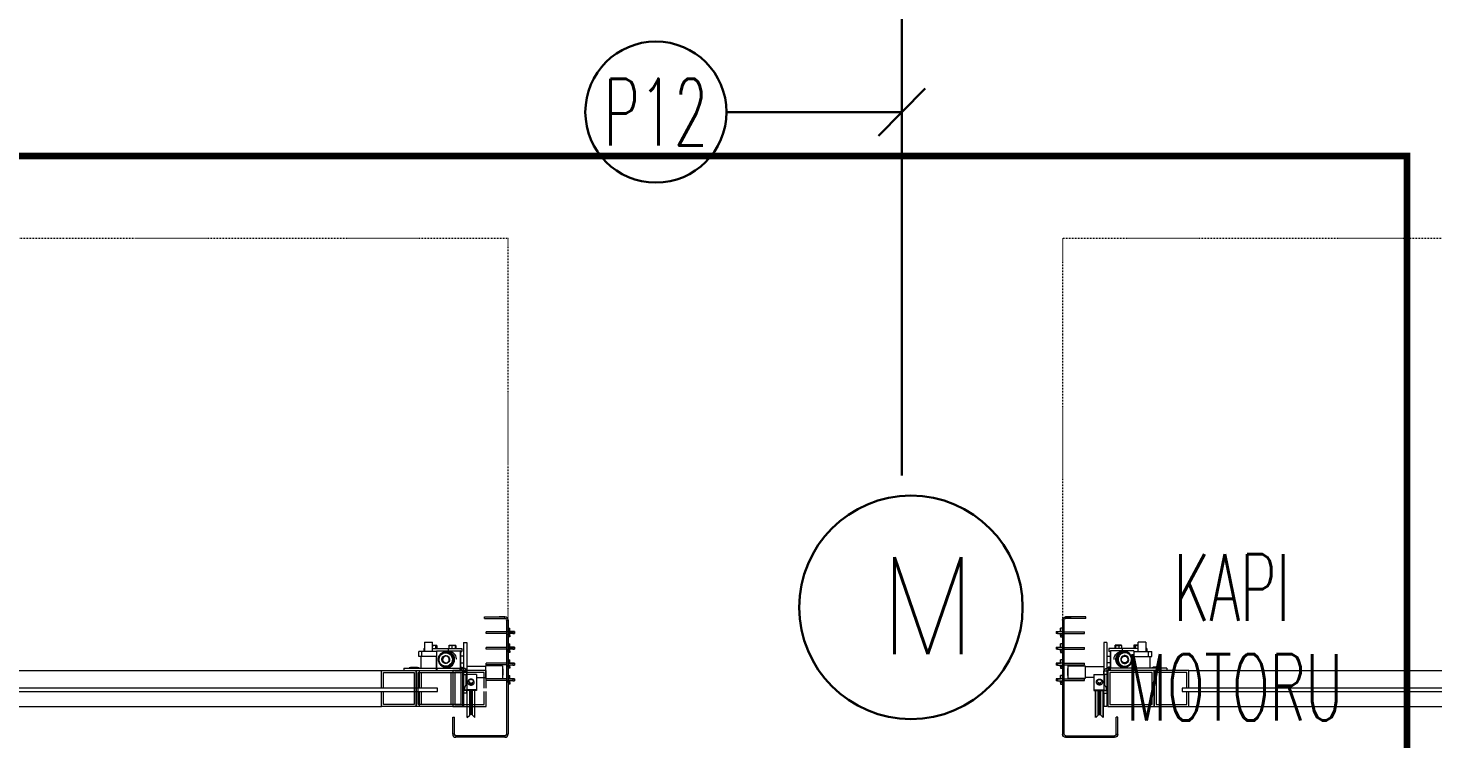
# Model space of a CAD drawing. Extents: x -1439 to 34962, y -872 to 8330.
# Drawn here: x 876.6 to 1087.8, y 334.7 to 441.6 of the extents above; entities that cross this region are included whole.
import ezdxf
from ezdxf.enums import TextEntityAlignment as Align

# ---------------------------------------------------------------- set-up
doc = ezdxf.new("R2010")
doc.units = 0
doc.linetypes.add('DOT2', pattern=[0.125, 0, -0.125])
doc.linetypes.add('HIDDEN2', pattern=[4.7625, 3.175, -1.5875])
doc.layers.get('0').update_dxf_attribs({"color": 9, "lineweight": 9})
for name, color, linetype, lineweight in [('06D', 9, 'Continuous', 9), ('10', 9, 'Continuous', 9), ('15', 9, 'Continuous', 9), ('20', 9, 'DOT2', 9), ('21', 9, 'Continuous', 9), ('E-KABLO', 7, 'Continuous', 30), ('E-LINYE', 7, 'Continuous', 30), ('E-MOTOR', 7, 'Continuous', 30), ('E-YAZI', 7, 'Continuous', 30)]:
    doc.layers.add(name, color=color, linetype=linetype, lineweight=lineweight)
doc.styles.add('E-YAZI', font='txttw.shx')
doc.styles.add('ILGAZ', font='txttw.shx')

# ---------------------------------------------------------------- blocks, each defined once
blk = doc.blocks.new('p-seksiyonel kapı profil')
for p, q in [((-13.26, 6.34), (-13.5, 6.34)), ((-13.5, 3.27), (-13.5, 6.34)), ((-13.5, 6.34), (-13.5, 5.67)), ((-13.5, 6.34), (-13.5, 6.34)), ((-13.26, 3.27), (-13.26, 6.34)), ((-13.02, 6.82), (-13.03, 6.82)), ((-13.02, 6.58), (-13.02, 6.82)), ((-13.02, 6.82), (4.13, 6.82)), ((-13.02, 6.58), (4.13, 6.58)), ((-11.79, 6.84), (-11.79, 7.08)), ((-11.25, 7.08), (-11.79, 7.08)), ((-11.79, 6.84), (-11.28, 6.84)), ((-11.28, 7.76), (-11.28, 7.08)), ((-11.28, 7.76), (-11.25, 7.76)), ((-11.25, 7.76), (-10.99, 7.76)), ((-11.25, 7.53), (-11.25, 7.76)), ((-11.25, 7.53), (-10.99, 7.53)), ((-11.25, 6.82), (-11.25, 7.53)), ((-11.25, 6.58), (-11.25, 3.51)), ((-11.01, 6.58), (-11.01, 3.51)), ((-10.99, 7.53), (-10.99, 7.76)), ((-10.99, 7.53), (-10.99, 6.84)), ((-10.71, 7.08), (-10.99, 7.08)), ((-10.71, 6.84), (-10.99, 6.84)), ((-10.71, 6.84), (-10.71, 7.08)), ((-10.71, 7.08), (-10.48, 7.08)), ((-10.71, 6.84), (-10.48, 6.84)), ((-10.48, 7.08), (-10.48, 6.84)), ((-9.42, 6.84), (-9.42, 7.08)), ((-8.89, 7.08), (-9.42, 7.08)), ((-9.42, 6.84), (-8.92, 6.84)), ((-8.92, 7.76), (-8.92, 7.08)), ((-8.92, 7.76), (-8.89, 7.76)), ((-8.89, 7.76), (-8.62, 7.76)), ((-8.89, 7.53), (-8.89, 7.76)), ((-8.89, 7.53), (-8.62, 7.53)), ((-8.89, 6.82), (-8.89, 7.53)), ((-8.89, 6.58), (-8.89, 3.51)), ((-8.65, 6.58), (-8.65, 3.51)), ((-8.62, 7.53), (-8.62, 7.76)), ((-8.62, 7.53), (-8.62, 6.84)), ((-8.35, 7.08), (-8.62, 7.08)), ((-8.35, 6.84), (-8.62, 6.84)), ((-8.35, 6.84), (-8.35, 7.08)), ((-8.35, 7.08), (-8.12, 7.08)), ((-8.35, 6.84), (-8.12, 6.84)), ((-8.12, 7.08), (-8.12, 6.84)), ((-7.06, 6.84), (-7.06, 7.08)), ((-6.53, 7.08), (-7.06, 7.08)), ((-7.06, 6.84), (-6.56, 6.84)), ((-6.56, 7.76), (-6.56, 7.08)), ((-6.56, 7.76), (-6.53, 7.76)), ((-6.53, 7.76), (-6.26, 7.76)), ((-6.53, 7.53), (-6.53, 7.76)), ((-6.53, 7.53), (-6.26, 7.53)), ((-6.53, 6.82), (-6.53, 7.53)), ((-6.53, 6.58), (-6.53, 3.51)), ((-6.29, 6.58), (-6.29, 3.51)), ((-6.26, 7.53), (-6.26, 7.76)), ((-6.26, 7.53), (-6.26, 6.84)), ((-5.99, 7.08), (-6.26, 7.08)), ((-5.99, 6.84), (-6.26, 6.84)), ((-5.99, 6.84), (-5.99, 7.08)), ((-5.99, 7.08), (-5.76, 7.08)), ((-5.99, 6.84), (-5.76, 6.84)), ((-5.76, 7.08), (-5.76, 6.84)), ((-4.7, 6.84), (-4.7, 7.08)), ((-4.16, 7.08), (-4.7, 7.08)), ((-4.7, 6.84), (-4.19, 6.84)), ((-4.19, 7.76), (-4.19, 7.08)), ((-4.19, 7.76), (-4.16, 7.76)), ((-4.16, 7.76), (-3.9, 7.76)), ((-4.16, 7.53), (-4.16, 7.76)), ((-4.16, 7.53), (-3.9, 7.53)), ((-4.16, 6.82), (-4.16, 7.53)), ((-4.16, 6.58), (-4.16, 3.51)), ((-3.93, 6.58), (-3.93, 3.51)), ((-3.9, 7.53), (-3.9, 7.76)), ((-3.9, 7.53), (-3.9, 6.84)), ((-3.63, 7.08), (-3.9, 7.08)), ((-3.63, 6.84), (-3.9, 6.84)), ((-3.63, 6.84), (-3.63, 7.08)), ((-3.63, 7.08), (-3.39, 7.08)), ((-3.63, 6.84), (-3.39, 6.84)), ((-3.39, 7.08), (-3.39, 6.84)), ((4.13, 6.58), (4.13, 6.82)), ((4.37, 6.34), (4.6, 6.34)), ((4.37, 6.34), (4.37, -1.04)), ((4.6, 6.34), (4.6, -1.04)), ((-13.5, 5.67), (-13.5, 5.49)), ((-13.5, 5.67), (-13.5, 5.67)), ((-13.5, 5.49), (-13.5, 5.49)), ((-6.14, 5.99), (-6.14, 3.39)), ((-6.14, 5.99), (-4.25, 5.99)), ((-5.67, 6.04), (-5.72, 5.99)), ((-5.67, 6.04), (-5.53, 6.04)), ((-5.53, 6.04), (-4.73, 6.04)), ((-4.68, 5.99), (-4.73, 6.04)), ((-4.25, 3.39), (-4.25, 5.99)), ((-13.26, 3.27), (-13.5, 3.27)), ((-11.01, 3.51), (-11.25, 3.51)), ((-8.65, 3.51), (-8.89, 3.51)), ((-6.29, 3.51), (-6.53, 3.51)), ((-6.14, 3.39), (-4.25, 3.39)), ((-6.03, 3.39), (-6.03, 0.6)), ((-4.37, 2.07), (-4.37, 3.39)), ((-3.93, 3.51), (-4.16, 3.51)), ((-9.63, 0.12), (-9.63, 0.59)), ((-9.63, 0.59), (-5.32, 0.59)), ((-9.63, 0.12), (-5.85, 0.12)), ((-6.03, 0.6), (-5.77, 0.6)), ((-5.85, -0.36), (-5.85, 0.12)), ((-5.82, 0.15), (-5.82, -0.36)), ((-5.79, 0.6), (-5.79, 0.59)), ((-5.79, 0.12), (-5.79, 0.15)), ((-5.79, 0.12), (-5.32, 0.12)), ((-5.79, -0.13), (-5.79, 0.12)), ((-5.77, 0.6), (-4.85, 0.6)), ((-5.06, 0), (-5.41, 0)), ((-5.32, 0.12), (-5.32, 0.59)), ((-4.85, 0.59), (-5.32, 0.59)), ((-5.32, 0.12), (-5.32, 0)), ((-5.32, 0.12), (-0.24, 0.12)), ((-4.89, 0), (-5.06, 0)), ((-4.83, 0), (-4.89, 0)), ((-4.85, 2.07), (-4.85, 0.59)), ((-4.85, 2.07), (-2.52, 2.07)), ((-4.85, 0.59), (-3.19, 0.59)), ((-4.85, 0.59), (-4.85, 0.47)), ((-4.85, 0.47), (-3.19, 0.47)), ((-4.84, 0.4), (-4.85, 0.47)), ((-4.84, 0.34), (-4.84, 0.4)), ((-4.83, 0.28), (-4.84, 0.34)), ((-4.83, 0.22), (-4.83, 0.28)), ((-4.82, 0.18), (-4.83, 0.22)), ((-4.81, 0), (-4.83, 0)), ((-4.81, 0.15), (-4.82, 0.18)), ((-4.8, 0.12), (-4.81, 0.15)), ((-4.55, 0), (-4.81, 0)), ((-4.78, 0.12), (-4.8, 0.12)), ((-4.53, 0), (-4.55, 0)), ((-4.47, 0), (-4.53, 0)), ((-3.36, 0), (-4.47, 0)), ((-4.13, 1.38), (-4.15, 1.24)), ((-4.15, 1.24), (-4.13, 1.1)), ((-4.07, 1.51), (-4.13, 1.38)), ((-4.13, 1.1), (-4.07, 0.97)), ((-3.97, 1.61), (-4.07, 1.51)), ((-4.04, 1.38), (-4.07, 1.24)), ((-4.07, 1.24), (-4.04, 1.1)), ((-4.07, 0.97), (-3.97, 0.87)), ((-3.98, 1.51), (-4.04, 1.38)), ((-4.04, 1.1), (-3.98, 0.97)), ((-3.89, 1.61), (-3.98, 1.51)), ((-3.98, 0.97), (-3.89, 0.87)), ((-3.85, 1.68), (-3.97, 1.61)), ((-3.97, 0.87), (-3.85, 0.8)), ((-3.77, 1.68), (-3.89, 1.61)), ((-3.89, 0.87), (-3.77, 0.8)), ((-3.72, 1.71), (-3.85, 1.68)), ((-3.85, 0.8), (-3.72, 0.77)), ((-3.84, 1.65), (-3.63, 1.44)), ((-3.63, 1.04), (-3.83, 0.83)), ((-3.64, 1.71), (-3.77, 1.68)), ((-3.77, 0.8), (-3.64, 0.77)), ((-3.58, 1.7), (-3.72, 1.71)), ((-3.72, 0.77), (-3.58, 0.78)), ((-3.26, 1.44), (-3.63, 1.44)), ((-3.26, 1.04), (-3.63, 1.04)), ((-3.45, 1.65), (-3.58, 1.7)), ((-3.58, 0.78), (-3.45, 0.83)), ((-3.22, 1.24), (-3.55, 1.24)), ((-3.34, 1.56), (-3.45, 1.65)), ((-3.45, 0.83), (-3.34, 0.92)), ((-3.23, 0), (-3.36, 0)), ((-3.26, 1.45), (-3.34, 1.56)), ((-3.34, 0.92), (-3.26, 1.04)), ((-3.22, 1.31), (-3.26, 1.45)), ((-3.26, 1.04), (-3.22, 1.17)), ((-3.13, 0), (-3.23, 0)), ((-3.22, 1.17), (-3.22, 1.31)), ((-3.19, 0.59), (-2.52, 0.59)), ((-3.19, 0.59), (-3.19, 0.47)), ((-3.19, 0.47), (-3.16, 0.41)), ((-3.16, 0.41), (-3.07, 0.35)), ((-2.71, 0), (-3.13, 0)), ((-3.07, 0.35), (-2.93, 0.3)), ((-2.93, 0.3), (-2.74, 0.25)), ((-2.74, 0.25), (-2.5, 0.21)), ((-2.29, 0), (-2.71, 0)), ((-2.52, 2.07), (-2.52, 0.59)), ((-2.52, 2.07), (-2.44, 2.07)), ((-2.52, 0.59), (-2.5, 0.59)), ((-2.44, 0.59), (-2.5, 0.59)), ((-2.5, 0.59), (-2.5, 0.21)), ((-2.5, 0.21), (-2.49, 0.17)), ((-2.49, 0.17), (-2.48, 0.14)), ((-2.48, 0.14), (-2.46, 0.12)), ((-2.46, 0.12), (-2.45, 0.12)), ((-2.44, 2.07), (-2.44, 0.59)), ((1.61, 1.83), (-2.44, 1.83)), ((1.62, 1.8), (-2.44, 1.8)), ((1.27, 1.44), (-2.44, 1.44)), ((1.18, 1.24), (-2.44, 1.24)), ((1.26, 1.04), (-2.44, 1.04)), ((1.62, 0.68), (-2.44, 0.68)), ((1.61, 0.65), (-2.44, 0.65)), ((-2.44, 0.59), (-2.44, 0.12)), ((-2.01, 0.59), (-2.44, 0.59)), ((-2.19, 0), (-2.29, 0)), ((-2.06, 0), (-2.19, 0)), ((-1.64, 0), (-2.06, 0)), ((-2.01, 0.59), (-2.01, 0.12)), ((-2.01, 0.59), (0, 0.59)), ((-1.69, 0.65), (-1.74, 0.59)), ((-1.53, 0), (-1.64, 0)), ((-0.95, 0), (-1.53, 0)), ((-0.89, 0), (-0.95, 0)), ((-0.87, 0), (-0.89, 0)), ((-0.6, 0), (-0.87, 0)), ((-0.62, 0.59), (-0.68, 0.65)), ((-0.58, 0), (-0.6, 0)), ((-0.52, 0), (-0.58, 0)), ((-0.36, 0), (-0.52, 0)), ((0, 0), (-0.36, 0)), ((-0.24, 0.12), (-0.24, 0)), ((-0.24, 0.12), (0, 0.12)), ((0, 0.12), (0, 0.59)), ((0, 0), (0, 0)), ((1.62, 0.68), (1.26, 1.04)), ((1.27, 1.44), (1.62, 1.8)), ((-9.19, -1.11), (-9.22, -1.11)), ((-9.22, -1.18), (-9.22, -1.11)), ((-9.22, -1.18), (-9.19, -1.12)), ((-9.22, -1.2), (-9.22, -1.18)), ((-9.19, -1.41), (-9.22, -1.2)), ((-9.22, -1.65), (-9.22, -1.2)), ((-9.22, -1.65), (-9.19, -1.42)), ((-9.22, -1.68), (-9.22, -1.65)), ((-9.19, -1.88), (-9.22, -1.68)), ((-9.22, -2.05), (-9.22, -1.68)), ((-9.22, -2.05), (-9.19, -1.88)), ((-9.2, -2.05), (-9.22, -2.06)), ((-9.22, -2.06), (-9.22, -2.05)), ((-9.19, -1.07), (-9.19, -1.12)), ((-9.19, -1.07), (-8.74, -1.07)), ((-9.19, -1.12), (-9.19, -1.11)), ((-9.19, -1.12), (-9.19, -1.16)), ((-9.19, -1.16), (-9.19, -1.42)), ((-9.19, -1.16), (-8.74, -1.16)), ((-9.19, -1.42), (-9.19, -1.41)), ((-9.19, -1.42), (-9.19, -1.67)), ((-9.19, -1.67), (-8.74, -1.67)), ((-9.19, -1.67), (-9.19, -1.88)), ((-9.19, -2.09), (-9.19, -1.88)), ((-9.19, -1.88), (-9.19, -1.88)), ((-9.19, -2.09), (-8.74, -2.09)), ((-8.74, -0.14), (-8.27, -0.14)), ((-8.74, -2.18), (-8.74, -0.14)), ((-8.39, -0.36), (-5.79, -0.36)), ((-8.39, -0.36), (-8.39, -0.4)), ((-8.39, -3.93), (-8.39, -0.4)), ((-8.39, -0.4), (-5.79, -0.4)), ((-8.28, -1.86), (-8.31, -2.07)), ((-8.31, -2.07), (-8.31, -2.16)), ((-8.21, -1.66), (-8.28, -1.86)), ((-8.21, -1.94), (-8.28, -2.14)), ((-8.27, -0.36), (-8.27, -0.14)), ((-8.1, -1.47), (-8.21, -1.66)), ((-8.1, -1.75), (-8.21, -1.94)), ((-8.19, -2.24), (-8.13, -2.03)), ((-8.19, -2.27), (-8.13, -2.06)), ((-8.13, -2.03), (-8.02, -1.83)), ((-8.13, -2.06), (-8.02, -1.86)), ((-8.02, -2.1), (-8.13, -2.35)), ((-7.96, -1.31), (-8.1, -1.47)), ((-7.96, -1.59), (-8.1, -1.75)), ((-8.02, -1.83), (-7.88, -1.66)), ((-8.02, -1.86), (-7.88, -1.69)), ((-8, -2.07), (-8.02, -2.1)), ((-7.88, -1.8), (-8, -2.07)), ((-8, -2.15), (-7.94, -2.03)), ((-8, -2.15), (-7.99, -2.11)), ((-7.99, -2.11), (-7.87, -1.87)), ((-7.8, -1.17), (-7.96, -1.31)), ((-7.8, -1.45), (-7.96, -1.59)), ((-7.94, -2.03), (-7.86, -1.93)), ((-7.76, -1.55), (-7.88, -1.8)), ((-7.88, -1.66), (-7.78, -1.57)), ((-7.88, -1.69), (-7.81, -1.63)), ((-7.87, -1.87), (-7.76, -1.62)), ((-7.86, -1.93), (-7.77, -1.83)), ((-7.62, -1.06), (-7.8, -1.17)), ((-7.62, -1.34), (-7.8, -1.45)), ((-7.77, -1.83), (-7.67, -1.75)), ((-7.49, -1.52), (-7.76, -1.55)), ((-7.76, -1.62), (-7.76, -1.55)), ((-7.76, -1.62), (-7.48, -1.6)), ((-7.74, -1.54), (-7.71, -1.52)), ((-7.71, -1.52), (-7.52, -1.42)), ((-7.67, -1.53), (-7.52, -1.45)), ((-7.67, -1.75), (-7.56, -1.68)), ((-7.42, -0.99), (-7.62, -1.06)), ((-7.42, -1.27), (-7.62, -1.34)), ((-7.59, -0.1), (-7.59, -0.36)), ((-7.56, -1.68), (-7.44, -1.63)), ((-7.52, -1.42), (-7.31, -1.36)), ((-7.52, -1.45), (-7.31, -1.39)), ((-7.22, -1.49), (-7.49, -1.52)), ((-7.49, -2.14), (-7.36, -2.04)), ((-7.48, -1.6), (-7.18, -1.57)), ((-7.34, -2.1), (-7.46, -2.19)), ((-7.44, -1.63), (-7.31, -1.59)), ((-7.21, -0.95), (-7.42, -0.99)), ((-7.21, -1.23), (-7.42, -1.27)), ((-7.36, -2.04), (-7.21, -1.99)), ((-7.2, -2.05), (-7.34, -2.1)), ((-7.31, -1.36), (-7.09, -1.33)), ((-7.31, -1.39), (-7.09, -1.37)), ((-7.31, -1.59), (-7.18, -1.57)), ((-7.18, -1.49), (-7.22, -1.49)), ((-7.13, -0.95), (-7.21, -0.95)), ((-6.99, -1.23), (-7.21, -1.23)), ((-7.21, -1.99), (-7.05, -1.98)), ((-7.05, -2.03), (-7.2, -2.05)), ((-6.89, -1.46), (-7.18, -1.49)), ((-7.18, -1.57), (-7.14, -1.57)), ((-7.18, -1.57), (-7.05, -1.57)), ((-7.14, -1.57), (-6.87, -1.54)), ((-7.09, -0.96), (-7.09, -0.94)), ((-7.09, -1.33), (-6.87, -1.36)), ((-7.09, -1.37), (-6.87, -1.39)), ((-7.05, -1.57), (-6.92, -1.58)), ((-7.05, -1.98), (-6.89, -2.01)), ((-6.91, -2.07), (-7.05, -2.03)), ((-6.78, -1.26), (-6.99, -1.23)), ((-6.92, -1.58), (-6.79, -1.61)), ((-6.78, -2.14), (-6.91, -2.07)), ((-6.61, -1.44), (-6.89, -1.46)), ((-6.89, -2.01), (-6.75, -2.08)), ((-6.87, -1.36), (-6.66, -1.42)), ((-6.87, -1.39), (-6.71, -1.43)), ((-6.87, -1.54), (-6.61, -1.51)), ((-6.79, -1.61), (-6.67, -1.66)), ((-6.58, -1.33), (-6.78, -1.26)), ((-6.75, -2.08), (-6.63, -2.19)), ((-6.67, -1.66), (-6.56, -1.72)), ((-6.66, -1.42), (-6.64, -1.43)), ((-6.61, -1.51), (-6.61, -1.44)), ((-6.52, -1.56), (-6.61, -1.44)), ((-6.61, -1.51), (-6.52, -1.63)), ((-6.59, -0.36), (-6.59, -0.1)), ((-6.39, -1.44), (-6.58, -1.33)), ((-6.58, -1.45), (-6.47, -1.52)), ((-6.56, -1.72), (-6.45, -1.8)), ((-6.55, -1.5), (-6.47, -1.55)), ((-6.27, -1.9), (-6.52, -1.56)), ((-6.52, -1.63), (-6.27, -1.99)), ((-6.47, -1.52), (-6.3, -1.66)), ((-6.47, -1.55), (-6.3, -1.69)), ((-6.45, -1.8), (-6.35, -1.89)), ((-6.23, -1.57), (-6.39, -1.44)), ((-6.35, -1.89), (-6.27, -1.99)), ((-6.3, -1.66), (-6.16, -1.83)), ((-6.3, -1.69), (-6.16, -1.86)), ((-6.18, -2.03), (-6.27, -1.9)), ((-6.27, -1.99), (-6.18, -2.11)), ((-6.27, -1.99), (-6.2, -2.1)), ((-6.09, -1.74), (-6.23, -1.57)), ((-6.2, -2.1), (-6.15, -2.22)), ((-5.94, -2.38), (-6.18, -2.03)), ((-6.16, -1.83), (-6.05, -2.02)), ((-6.16, -1.86), (-6.05, -2.05)), ((-5.98, -1.92), (-6.09, -1.74)), ((-6.05, -2.02), (-5.99, -2.23)), ((-6.05, -2.05), (-5.99, -2.26)), ((-5.91, -2.12), (-5.98, -1.92)), ((-5.92, -0.36), (-5.92, -0.09)), ((-5.85, -0.07), (-5.9, -0.07)), ((-5.9, -0.07), (-5.9, -0.36)), ((-5.79, -0.29), (-5.79, -0.13)), ((-5.79, -0.13), (-5.41, -0.13)), ((-5.79, -0.13), (-5.79, -0.16)), ((-5.79, -0.31), (-5.41, -0.31)), ((-5.79, -0.32), (-5.79, -0.36)), ((-5.79, -0.36), (-5.79, -0.4)), ((-5.79, -0.36), (-5.41, -0.36)), ((-5.79, -3.93), (-5.79, -0.4)), ((-5.7, -0.4), (-5.79, -0.4)), ((-5.61, -0.39), (-5.7, -0.4)), ((-5.53, -0.39), (-5.61, -0.39)), ((-5.46, -0.38), (-5.53, -0.39)), ((-5.41, -0.38), (-5.46, -0.38)), ((1.59, -1.51), (1.59, -1.27)), ((4.13, -1.27), (1.59, -1.27)), ((4.13, -1.51), (1.59, -1.51)), ((4.13, -1.27), (4.13, -1.51)), ((4.37, -1.04), (4.6, -1.04)), ((-9.19, -4), (-9.22, -3.94)), ((-9.22, -4.12), (-9.22, -3.94)), ((-9.22, -4.12), (-9.19, -4)), ((-9.22, -4.14), (-9.22, -4.12)), ((-9.19, -4.37), (-9.22, -4.14)), ((-9.22, -4.56), (-9.22, -4.14)), ((-9.19, -3.9), (-9.19, -4)), ((-9.19, -3.9), (-8.74, -3.9)), ((-9.19, -4), (-9.19, -4.1)), ((-9.19, -4), (-9.19, -4)), ((-9.19, -4.1), (-9.19, -4.37)), ((-9.19, -4.1), (-8.74, -4.1)), ((-8.74, -4.56), (-8.74, -2.18)), ((-8.74, -2.18), (-8.39, -2.18)), ((-8.39, -3.93), (-5.79, -3.93)), ((-8.28, -2.14), (-8.31, -2.35)), ((-8.31, -2.35), (-8.31, -2.56)), ((-8.31, -2.56), (-8.29, -2.67)), ((-8.28, -2.72), (-8.28, -2.71)), ((-8.22, -2.92), (-8.28, -2.72)), ((-8.27, -3.93), (-8.27, -6.14)), ((-8.13, -2.35), (-8.24, -2.6)), ((-8.24, -2.67), (-8.13, -2.41)), ((-8.24, -2.67), (-8.24, -2.6)), ((-8.16, -2.79), (-8.24, -2.67)), ((-8, -3.26), (-8.22, -2.92)), ((-8.21, -2.45), (-8.19, -2.24)), ((-8.21, -2.48), (-8.19, -2.27)), ((-8.21, -2.45), (-8.21, -2.48)), ((-8.13, -2.91), (-8.17, -2.77)), ((-7.91, -3.15), (-8.16, -2.79)), ((-8.13, -2.41), (-8, -2.15)), ((-8.02, -3.11), (-8.13, -2.91)), ((-8.09, -2.53), (-8.08, -2.4)), ((-8.09, -2.66), (-8.09, -2.53)), ((-8.07, -2.79), (-8.09, -2.66)), ((-8.08, -2.4), (-8.05, -2.27)), ((-8.03, -2.91), (-8.07, -2.79)), ((-8.05, -2.27), (-8, -2.15)), ((-7.98, -3.03), (-8.03, -2.91)), ((-7.88, -3.27), (-8.02, -3.11)), ((-7.68, -3.51), (-8, -3.26)), ((-7.91, -3.15), (-7.98, -3.03)), ((-7.83, -3.25), (-7.91, -3.15)), ((-7.82, -3.27), (-7.91, -3.15)), ((-7.77, -3.38), (-7.88, -3.27)), ((-7.73, -3.34), (-7.83, -3.25)), ((-7.57, -3.61), (-7.82, -3.27)), ((-7.62, -3.41), (-7.73, -3.34)), ((-7.68, -2.57), (-7.66, -2.41)), ((-7.67, -2.53), (-7.68, -2.49)), ((-7.67, -2.6), (-7.68, -2.52)), ((-7.66, -2.64), (-7.68, -2.52)), ((-7.66, -2.73), (-7.68, -2.57)), ((-7.63, -3.53), (-7.68, -3.51)), ((-7.62, -2.68), (-7.67, -2.53)), ((-7.62, -2.75), (-7.67, -2.6)), ((-7.66, -2.41), (-7.6, -2.26)), ((-7.59, -2.79), (-7.66, -2.64)), ((-7.59, -2.87), (-7.66, -2.73)), ((-7.62, -2.67), (-7.55, -2.73)), ((-7.52, -2.82), (-7.62, -2.68)), ((-7.52, -2.88), (-7.62, -2.75)), ((-7.51, -3.48), (-7.62, -3.41)), ((-7.6, -2.26), (-7.49, -2.14)), ((-7.59, -2.26), (-7.59, -2.53)), ((-7.54, -2.32), (-7.59, -2.46)), ((-7.59, -2.46), (-7.59, -2.61)), ((-7.59, -2.53), (-7.59, -2.7)), ((-7.59, -2.61), (-7.54, -2.75)), ((-7.49, -2.91), (-7.59, -2.79)), ((-7.49, -3), (-7.59, -2.87)), ((-7.57, -2.76), (-7.53, -2.79)), ((-7.3, -3.59), (-7.57, -3.61)), ((-7.56, -3.93), (-7.56, -6.14)), ((-5.79, -3.97), (-7.56, -3.97)), ((-7.46, -2.19), (-7.54, -2.32)), ((-7.54, -2.75), (-7.46, -2.87)), ((-7.53, -2.79), (-7.52, -2.8)), ((-7.45, -2.89), (-7.52, -2.82)), ((-7.4, -2.98), (-7.52, -2.88)), ((-7.38, -3.52), (-7.51, -3.48)), ((-7.36, -3.01), (-7.49, -2.91)), ((-7.36, -3.09), (-7.49, -3)), ((-7.46, -2.87), (-7.34, -2.97)), ((-7.29, -3.65), (-7.43, -3.6)), ((-7.25, -3.05), (-7.4, -2.98)), ((-7.26, -3.55), (-7.38, -3.52)), ((-7.21, -3.06), (-7.36, -3.01)), ((-7.21, -3.14), (-7.36, -3.09)), ((-7.34, -2.97), (-7.2, -3.02)), ((-7.04, -3.57), (-7.3, -3.59)), ((-6.88, -3.64), (-7.29, -3.65)), ((-7.13, -3.57), (-7.26, -3.55)), ((-7.09, -3.07), (-7.25, -3.05)), ((-7.09, -3.6), (-7.24, -3.59)), ((-7.05, -3.07), (-7.21, -3.06)), ((-7.05, -3.15), (-7.21, -3.14)), ((-7.2, -3.02), (-7.05, -3.03)), ((-7, -3.56), (-7.13, -3.57)), ((-6.93, -3.05), (-7.09, -3.07)), ((-6.87, -3.58), (-7.09, -3.6)), ((-7.05, -3.03), (-6.91, -3)), ((-6.89, -3.04), (-7.05, -3.07)), ((-6.89, -3.12), (-7.05, -3.15)), ((-7, -3.56), (-7.04, -3.57)), ((-6.7, -3.53), (-7, -3.56)), ((-6.87, -3.54), (-7, -3.56)), ((-6.79, -2.99), (-6.93, -3.05)), ((-6.91, -3), (-6.78, -2.92)), ((-6.75, -2.96), (-6.89, -3.04)), ((-6.75, -3.05), (-6.89, -3.12)), ((-6.51, -3.51), (-6.88, -3.64)), ((-6.74, -3.5), (-6.87, -3.54)), ((-6.72, -3.54), (-6.87, -3.58)), ((-6.66, -2.89), (-6.79, -2.99)), ((-6.67, -2.25), (-6.78, -2.14)), ((-6.78, -2.92), (-6.67, -2.82)), ((-6.63, -2.85), (-6.75, -2.96)), ((-6.63, -2.94), (-6.75, -3.05)), ((-6.62, -3.45), (-6.74, -3.5)), ((-6.66, -2.82), (-6.73, -2.89)), ((-6.42, -3.5), (-6.7, -3.53)), ((-6.61, -2.39), (-6.67, -2.25)), ((-6.67, -2.82), (-6.61, -2.68)), ((-6.57, -2.69), (-6.66, -2.82)), ((-6.66, -2.8), (-6.61, -2.76)), ((-6.57, -2.76), (-6.66, -2.89)), ((-6.63, -2.19), (-6.55, -2.33)), ((-6.63, -2.73), (-6.56, -2.67)), ((-6.55, -2.72), (-6.63, -2.85)), ((-6.55, -2.8), (-6.63, -2.94)), ((-6.51, -3.38), (-6.62, -3.45)), ((-6.59, -2.53), (-6.61, -2.39)), ((-6.61, -2.68), (-6.59, -2.53)), ((-6.59, -2.53), (-6.59, -2.26)), ((-6.59, -2.7), (-6.59, -2.53)), ((-6.51, -2.54), (-6.57, -2.69)), ((-6.51, -2.61), (-6.57, -2.76)), ((-6.55, -2.33), (-6.5, -2.48)), ((-6.5, -2.56), (-6.55, -2.72)), ((-6.5, -2.64), (-6.55, -2.8)), ((-6.5, -2.49), (-6.51, -2.54)), ((-6.5, -2.52), (-6.51, -2.61)), ((-6.41, -3.3), (-6.51, -3.38)), ((-6.5, -2.48), (-6.5, -2.64)), ((-6.5, -2.52), (-6.5, -2.56)), ((-6.31, -3.26), (-6.42, -3.5)), ((-6.32, -3.2), (-6.41, -3.3)), ((-6.18, -3.25), (-6.37, -3.41)), ((-6.24, -3.1), (-6.32, -3.2)), ((-6.19, -3.02), (-6.31, -3.26)), ((-6.16, -3.1), (-6.29, -3.27)), ((-6.18, -2.98), (-6.24, -3.1)), ((-6.18, -2.98), (-6.19, -3.02)), ((-6.18, -2.11), (-5.94, -2.45)), ((-6.05, -2.71), (-6.18, -2.98)), ((-6.13, -2.86), (-6.18, -2.98)), ((-6.17, -3.24), (-6.08, -3.13)), ((-6.05, -2.91), (-6.16, -3.1)), ((-6.15, -2.22), (-6.11, -2.34)), ((-6.1, -2.73), (-6.13, -2.86)), ((-6.11, -2.34), (-6.09, -2.47)), ((-6.09, -2.6), (-6.1, -2.73)), ((-6.09, -2.47), (-6.09, -2.6)), ((-6.08, -3.13), (-5.97, -2.95)), ((-5.94, -2.45), (-6.05, -2.71)), ((-5.99, -2.7), (-6.05, -2.91)), ((-5.99, -2.23), (-5.98, -2.29)), ((-5.99, -2.26), (-5.98, -2.29)), ((-5.97, -2.55), (-5.99, -2.7)), ((-5.97, -2.95), (-5.9, -2.74)), ((-5.94, -2.45), (-5.94, -2.38)), ((-5.87, -2.33), (-5.91, -2.12)), ((-5.9, -2.74), (-5.87, -2.53)), ((-5.86, -2.44), (-5.87, -2.33)), ((-5.87, -2.53), (-5.86, -2.44)), ((-5.79, -3.93), (-5.7, -3.93)), ((-5.79, -3.93), (-5.79, -4.01)), ((-5.79, -8.86), (-5.79, -4.01)), ((-5.79, -4.01), (-5.41, -4.01)), ((-5.7, -3.93), (-5.61, -3.92)), ((-5.61, -3.92), (-5.53, -3.92)), ((-5.53, -3.92), (-5.46, -3.91)), ((-5.46, -3.91), (-5.41, -3.91)), ((-8.27, -4.56), (-9.69, -4.56)), ((-9.69, -5.74), (-9.69, -4.56)), ((-9.69, -5.74), (-8.27, -5.74)), ((-9.21, -4.56), (-9.19, -4.37)), ((-9.19, -4.37), (-9.19, -4.56)), ((-9.19, -4.37), (-9.19, -4.37)), ((-8.74, -5.88), (-8.74, -5.74)), ((-8.74, -5.88), (-8.27, -5.88)), ((-7.56, -6.14), (-8.27, -6.14)), ((-8.27, -6.14), (-8.27, -6.63)), ((-7.56, -6.14), (-7.56, -6.63)), ((-7.56, -6.33), (-5.79, -6.33)), ((-7.56, -6.63), (-8.27, -6.63)), ((-5.92, -7.82), (-5.92, -6.82)), ((-5.85, -6.81), (-5.9, -6.81)), ((-5.9, -6.81), (-5.9, -7.84)), ((-5.9, -7.84), (-5.85, -7.84)), ((-5.85, -8.04), (-5.85, -6.61)), ((-5.82, -6.58), (-5.82, -8.07)), ((-5.79, -8.86), (-5.41, -8.86))]:
    blk.add_line(p, q)
for centre, radius, start, end in [((-13.02, 6.34), 0.473, 90, 180), ((-13.03, 6.34), 0.473, 90, 180), ((-13.02, 6.34), 0.236, 90, 180), ((-11.28, 6.81), 0.0295, 11.537, 90), ((-10.99, 6.81), 0.0295, 90, 168.463), ((-8.92, 6.81), 0.0295, 11.537, 90), ((-8.62, 6.81), 0.0295, 90, 168.463), ((-6.56, 6.81), 0.0295, 11.537, 90), ((-6.26, 6.81), 0.0295, 90, 168.463), ((-4.19, 6.81), 0.0295, 11.537, 90), ((-3.9, 6.81), 0.0295, 90, 168.463), ((4.13, 6.34), 0.473, 0, 90), ((4.13, 6.34), 0.236, 0, 90), ((-7.09, -0.1), 0.502, 153.6489, 180), ((-7.09, -0.1), 0.502, 0, 26.3511), ((-5.82, 0.12), 0.0295, 90, 180), ((-5.32, 0.12), 0.472, 90, 180), ((-3.84, 1.24), 0.295, 0.8144, 45), ((-3.84, 1.24), 0.295, 315.6236, 359.6289), ((1.47, 1.24), 0.295, 135, 179.1856), ((1.47, 1.24), 0.295, 180.3711, 224.3764), ((-5.9, -0.09), 0.0177, 90, 180), ((4.13, -1.04), 0.473, 270, 0), ((4.13, -1.04), 0.236, 270, 0), ((-5.9, -6.82), 0.0177, 90, 180), ((-5.9, -7.82), 0.0177, 180, 270), ((-5.82, -6.61), 0.0295, 90, 180), ((-5.82, -8.04), 0.0295, 180, 270)]:
    blk.add_arc(centre, radius, start, end)
blk = doc.blocks.new('p-seksiyonel-5851')
at = {"layer": '06D'}
for points in [[(-13.45, 2.7), (-97.66, 2.7)], [(280.97, 2.7), (196.65, 2.7)], [(-13.35, -2.7), (-97.66, -2.7)], [(280.97, -2.7), (196.65, -2.7)]]:
    blk.add_lwpolyline(points, dxfattribs=at)
at = {"layer": '10'}
for points in [[(-113.35, -0.05), (-113.35, -2.7), (-108.35, -2.7), (-108.35, 2.7), (-113.35, 2.7), (-113.35, 0.45)], [(-113.05, -0.05), (-113.05, -2.4), (-108.65, -2.4), (-108.65, 2.4), (-113.05, 2.4), (-113.05, 0.45)], [(-109.86, -2.7), (-109.86, 2.7), (-102.86, 2.7), (-102.86, -2.7), (-109.86, -2.7)], [(-103.35, -0.05), (-103.35, -2.7), (-108.35, -2.7), (-108.35, 2.7), (-103.35, 2.7), (-103.35, 0.45)], [(-103.65, -0.05), (-103.65, -2.4), (-108.05, -2.4), (-108.05, 2.4), (-103.65, 2.4), (-103.65, 0.45)], [(-97.66, -0.05), (-97.66, -2.7), (-102.86, -2.7), (-102.86, 2.7), (-97.66, 2.7), (-97.66, 0.45)], [(-97.96, -0.05), (-97.96, -2.4), (-102.56, -2.4), (-102.56, 2.4), (-97.96, 2.4), (-97.96, 0.45)], [(280.97, -0.05), (280.97, -2.7), (286.17, -2.7), (286.17, 2.7), (280.97, 2.7), (280.97, 0.45)], [(281.27, -0.05), (281.27, -2.4), (285.87, -2.4), (285.87, 2.4), (281.27, 2.4), (281.27, 0.45)], [(293.17, -2.7), (293.17, 2.7), (286.17, 2.7), (286.17, -2.7), (293.17, -2.7)]]:
    blk.add_lwpolyline(points, dxfattribs=at)
for points in [[(-109.56, -2.4), (-109.56, 2.4), (-103.16, 2.4), (-103.16, -2.4)], [(292.87, -2.4), (292.87, 2.4), (286.47, 2.4), (286.47, -2.4)]]:
    blk.add_lwpolyline(points, close=True, dxfattribs=at)
at = {"layer": '15'}
blk.add_lwpolyline([(-106.05, -0.05), (-11.85, -0.05), (-11.85, 0.45), (-106.05, 0.45), (-106.05, -0.05)], dxfattribs=at)
blk.add_lwpolyline([(281.96, 0.45), (195.2, 0.45), (195.2, -0.05), (281.96, -0.05)], close=True, dxfattribs=at)
at = {"layer": '20'}
blk.add_lwpolyline([(-116.7, -1.22), (-116.7, -67.69), (299.99, -67.69), (299.99, -1.22)], dxfattribs=at)
at = {"layer": '10', "rotation": 90}
blk.add_blockref('p-seksiyonel kapı profil', (-109.86, 2.71), dxfattribs=at)
at = {"layer": '10', "xscale": -1, "rotation": 270}
blk.add_blockref('p-seksiyonel kapı profil', (293.17, 2.71), dxfattribs=at)
blk = doc.blocks.new('100_MOTOR')
at = {"layer": 'E-MOTOR', "color": 4}
blk.add_circle((0, 0), 1.866, dxfattribs=at)
at = {"layer": 'E-MOTOR', "color": 3, "linetype": 'Continuous', "style": 'ILGAZ'}
blk.add_text('M', height=1.62, dxfattribs=at).set_placement((-0.552, -0.782))

msp = doc.modelspace()

# ---------------------------------------------------------------- linework, layer by layer
at = {"layer": '21', "linetype": 'HIDDEN2', "ltscale": 0.1, "const_width": 1}
msp.add_lwpolyline([(348.34, 213.36), (1083.89, 213.36), (1083.89, 422.38), (348.34, 422.38)], close=True, dxfattribs=at)
at = {"layer": 'E-KABLO', "color": 6, "ltscale": 40}
msp.add_line((1007.92, 374.34), (1007.92, 470.61), dxfattribs=at)
at = {"layer": 'E-KABLO', "color": 7, "linetype": 'Continuous'}
msp.add_circle((970.94, 428.99), 10.61, dxfattribs=at)
at = {"layer": 'E-LINYE', "color": 7, "linetype": 'Continuous'}
for p, q in [((1004.4, 425.44), (1011.43, 432.55)), ((981.55, 428.99), (1007.92, 428.99))]:
    msp.add_line(p, q, dxfattribs=at)

# ---------------------------------------------------------------- block references
at = {"rotation": 180}
for p in [(832.05, 342.31), (1332.05, 342.31)]:
    msp.add_blockref('p-seksiyonel-5851', p, dxfattribs=at)
at = {"layer": 'E-MOTOR', "xscale": 9, "yscale": 9, "zscale": 9}
msp.add_blockref('100_MOTOR', (1009.29, 354.53), dxfattribs=at)

# ---------------------------------------------------------------- texts
at = {"layer": 'E-KABLO', "color": 3, "linetype": 'Continuous', "style": 'E-YAZI', "width": 0.6}
msp.add_text('P12', height=10, dxfattribs=at).set_placement((970.94, 428.99), align=Align.MIDDLE_CENTER)
at = {"layer": 'E-YAZI', "color": 3, "style": 'E-YAZI', "width": 0.6}
for s, p in [('KAPI', (1048.78, 352.5)), ('MOTORU', (1041.61, 337.5))]:
    msp.add_text(s, height=10, dxfattribs=at).set_placement(p)

doc.saveas('drawing.dxf')
